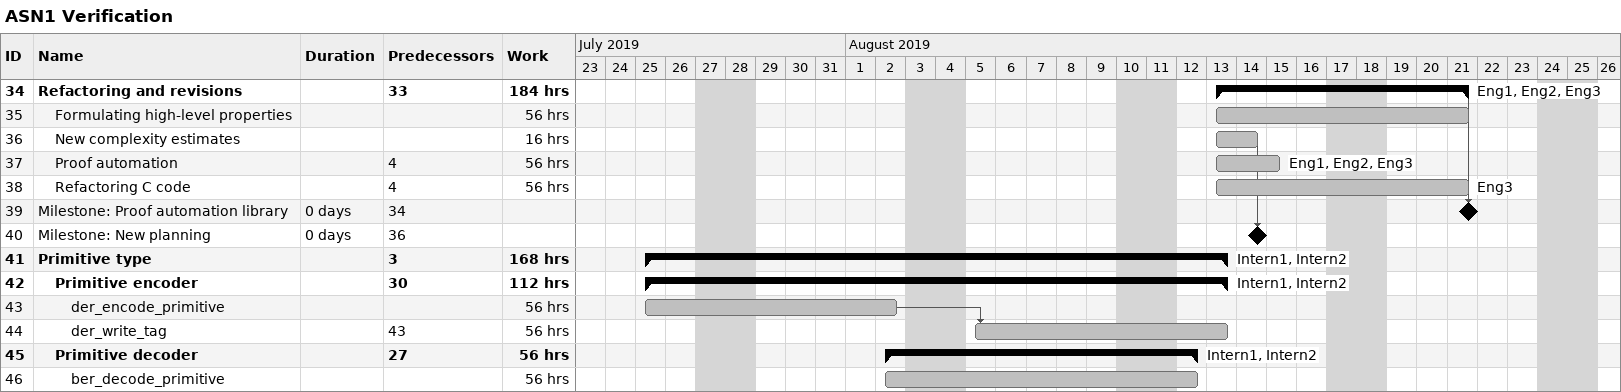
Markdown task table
ASN1 Verification

| ID | Level | Task | Duration | Start | Finish | Predecessors | Resources | Work (h) |
|---|---|---|---|---|---|---|---|---|
| 34 | 1 | **Refactoring and revisions** |  | 2019-08-13 | 2019-08-21 | 33 | Eng1, Eng2, Eng3 | 184 |
| 35 | 2 | Formulating high-level properties |  | 2019-08-13 | 2019-08-21 |  |  | 56 |
| 36 | 2 | New complexity estimates |  | 2019-08-13 | 2019-08-14 |  |  | 16 |
| 37 | 2 | Proof automation |  | 2019-08-13 | 2019-08-15 | 4 | Eng1, Eng2, Eng3 | 56 |
| 38 | 2 | Refactoring C code |  | 2019-08-13 | 2019-08-21 | 4 | Eng3 | 56 |
| 39 | 1 | Milestone: Proof automation library | 0d | 2019-08-21 | 2019-08-21 | 34 |  |  |
| 40 | 1 | Milestone: New planning | 0d | 2019-08-14 | 2019-08-14 | 36 |  |  |
| 41 | 1 | **Primitive type** |  | 2019-07-25 | 2019-08-13 | 3 | Intern1, Intern2 | 168 |
| 42 | 2 | **Primitive encoder** |  | 2019-07-25 | 2019-08-13 | 30 | Intern1, Intern2 | 112 |
| 43 | 3 | der_encode_primitive |  | 2019-07-25 | 2019-08-02 |  |  | 56 |
| 44 | 3 | der_write_tag |  | 2019-08-05 | 2019-08-13 | 43 |  | 56 |
| 45 | 2 | **Primitive decoder** |  | 2019-08-02 | 2019-08-12 | 27 | Intern1, Intern2 | 56 |
| 46 | 3 | ber_decode_primitive |  | 2019-08-02 | 2019-08-12 |  |  | 56 |
